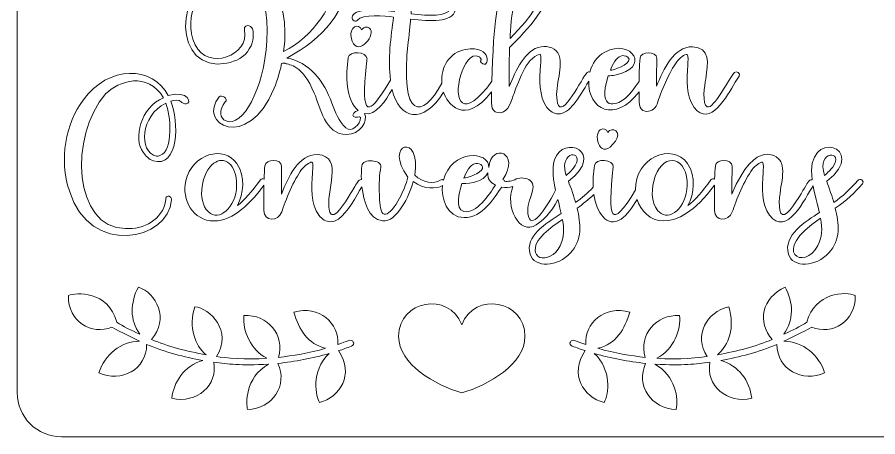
# Model space of a CAD drawing. Header units: inches. Extents: x 9.41 to 15.41, y -8.08 to -4.07.
# Drawn here: x 9.411 to 12.352, y -8.083 to -6.649 of the extents above; entities that cross this region are included whole.
import ezdxf

# ---------------------------------------------------------------- set-up
doc = ezdxf.new("R2010")
doc.units = ezdxf.units.IN
doc.header["$MEASUREMENT"] = 0
doc.layers.add('_U+0421_U+043B_U+043E_U+0439 1', color=7, linetype='Continuous')

# ---------------------------------------------------------------- blocks, each defined once
blk = doc.blocks.new('block 20')
at = {"layer": '_U+0421_U+043B_U+043E_U+0439 1', "color": 7, "lineweight": 9, "true_color": 0xffffff}
for points, knots in [([(10.1276, -6.8059), (10.1595, -6.7995), (10.188, -6.7854), (10.2044, -6.7572), (10.2232, -6.7278), (10.2168, -6.7063), (10.2168, -6.6924), (10.2168, -6.6888), (10.2108, -6.6806), (10.2039, -6.6783), (10.196, -6.6743), (10.1857, -6.6792), (10.1879, -6.6923), (10.2064, -6.7812), (10.0623, -6.8325), (10.0192, -6.7428), (9.9269, -6.5432), (10.2881, -6.3214), (10.2641, -6.7299), (10.2542, -6.8973), (10.1807, -7.0259), (10.1248, -7.0035), (10.104, -6.9966), (10.0991, -6.9639), (10.1222, -6.9385), (10.1334, -6.9273), (10.11, -6.9126), (10.1014, -6.9212), (10.0248, -7.0106), (10.1971, -7.1134), (10.2896, -6.8917), (10.2992, -6.8666), (10.3133, -6.8188), (10.3149, -6.8065), (10.3186, -6.8061), (10.3264, -6.8061), (10.3273, -6.8064), (10.3412, -6.8131), (10.3853, -6.8085), (10.4263, -6.9083), (10.4468, -6.9573), (10.4628, -7.05), (10.5369, -7.05), (10.5825, -7.05), (10.612, -7.0039), (10.5977, -6.9782), (10.6374, -6.9879), (10.6712, -6.9313), (10.6924, -6.896), (10.7163, -6.9984), (10.7988, -7.0187), (10.8682, -6.9048), (10.8789, -6.9409), (10.9387, -7.0248), (11.0326, -6.904), (11.0318, -6.9419), (11.027, -6.9696), (11.0529, -6.9747), (11.0847, -6.981), (11.0959, -6.9466), (11.1064, -6.9169), (11.1201, -6.8817), (11.1498, -6.7853), (11.1964, -6.7758), (11.1977, -6.7753), (11.1987, -6.7752), (11.199, -6.7754), (11.2028, -6.778), (11.2, -6.8071), (11.1997, -6.8117), (11.1965, -6.8626), (11.1934, -6.9187), (11.2215, -6.9571), (11.2327, -6.9716), (11.2464, -6.9793), (11.2611, -6.9793), (11.2998, -6.9793), (11.3304, -6.9247), (11.3643, -6.8671), (11.3618, -6.9646), (11.4541, -7.0122), (11.5366, -6.904), (11.5367, -6.9376), (11.5319, -6.965), (11.5575, -6.97), (11.5712, -6.9727), (11.59, -6.9651), (11.5978, -6.9458), (11.6092, -6.9093), (11.6406, -6.8331), (11.6656, -6.8014), (11.6746, -6.7896), (11.6931, -6.774), (11.7004, -6.7763), (11.7068, -6.7785), (11.7033, -6.8051), (11.7028, -6.8123), (11.6997, -6.862), (11.6963, -6.9184), (11.7246, -6.9571), (11.7791, -7.028), (11.8378, -6.9175), (11.865, -6.8712), (11.8755, -6.8533), (11.8791, -6.8494), (11.8791, -6.8494), (11.8829, -6.8406), (11.8702, -6.8312), (11.8624, -6.8377), (11.8473, -6.8528), (11.7921, -6.9649), (11.7691, -6.9552), (11.7504, -6.9473), (11.7608, -6.8801), (11.7641, -6.8605), (11.7739, -6.8022), (11.7787, -6.7544), (11.7194, -6.7495), (11.655, -6.7495), (11.6208, -6.8252), (11.5964, -6.8847), (11.5964, -6.8566), (11.5964, -6.825), (11.5971, -6.7899), (11.5971, -6.7624), (11.5418, -6.7649), (11.5399, -6.788), (11.5373, -6.8189), (11.5368, -6.8471), (11.5366, -6.8683), (11.5194, -6.8931), (11.5022, -6.9165), (11.4823, -6.931), (11.4635, -6.9457), (11.3913, -6.9764), (11.4312, -6.8491), (11.4383, -6.849), (11.4455, -6.8482), (11.4536, -6.8468), (11.5783, -6.8241), (11.5126, -6.7186), (11.419, -6.768), (11.393, -6.7829), (11.3762, -6.8074), (11.3687, -6.8362), (11.3653, -6.835), (11.362, -6.8355), (11.3593, -6.8377), (11.3417, -6.8554), (11.273, -6.9983), (11.2582, -6.943), (11.2443, -6.8921), (11.2782, -6.8269), (11.2629, -6.7794), (11.2554, -6.7552), (11.2258, -6.7453), (11.2016, -6.7495), (11.146, -6.7588), (11.1144, -6.8328), (11.0925, -6.8857), (11.0925, -6.8237), (11.0923, -6.8208), (11.094, -6.7521), (11.1534, -6.6927), (11.2423, -6.6041), (11.2276, -6.5211), (11.2215, -6.493), (11.1987, -6.4739), (11.168, -6.4712), (11.0432, -6.4592), (11.0389, -6.6912), (11.0336, -6.8677), (10.9343, -7.0056), (10.9007, -6.9336), (10.9272, -6.8452), (10.9383, -6.813), (10.9615, -6.7666), (10.9906, -6.7847), (10.9913, -6.7854), (10.9981, -6.7912), (10.9968, -6.7945), (10.9959, -6.7951), (10.9953, -6.796), (10.9952, -6.7968), (10.9944, -6.7987), (10.9939, -6.8003), (10.9973, -6.8038), (11.0264, -6.8328), (11.037, -6.7402), (10.943, -6.759), (10.8888, -6.7686), (10.8588, -6.818), (10.8625, -6.8741), (10.7969, -6.9983), (10.7173, -7.0022), (10.7477, -6.7324), (10.7512, -6.7007), (10.7555, -6.6554), (10.7555, -6.6554), (10.8235, -6.6633), (10.8964, -6.6677), (10.9092, -6.6234), (10.912, -6.6142), (10.8923, -6.6075), (10.8914, -6.6194), (10.8796, -6.6479), (10.8201, -6.6447), (10.7571, -6.6367), (10.7584, -6.6228), (10.7592, -6.6094), (10.7598, -6.5975), (10.7616, -6.5663), (10.7128, -6.5644), (10.7091, -6.584), (10.7058, -6.5987), (10.7027, -6.6155), (10.7002, -6.6289), (10.6716, -6.626), (10.6421, -6.623), (10.6181, -6.6237), (10.5233, -6.6264), (10.5617, -6.675), (10.5739, -6.659), (10.589, -6.6363), (10.6704, -6.6446), (10.6976, -6.6482), (10.6879, -6.7145), (10.6777, -6.7922), (10.6868, -6.8637), (10.6375, -6.9457), (10.5896, -7.0191), (10.5996, -6.8687), (10.6013, -6.8385), (10.6067, -6.7903), (10.6067, -6.7915), (10.6067, -6.765), (10.5443, -6.7625), (10.5424, -6.787), (10.5332, -6.847), (10.5347, -6.9334), (10.5769, -6.9676), (10.5622, -6.9693), (10.5553, -6.9831), (10.5602, -6.9886), (10.5664, -6.9954), (10.5841, -6.9843), (10.5848, -6.9919), (10.5848, -7.0148), (10.5532, -7.0449), (10.534, -7.0271), (10.5093, -7.0048), (10.498, -6.9734), (10.4869, -6.9429), (10.4597, -6.8677), (10.4084, -6.8005), (10.3326, -6.7885), (10.4606, -6.7209), (10.5342, -6.625), (10.5516, -6.5034), (10.5546, -6.4813), (10.5066, -6.48), (10.5046, -6.5035), (10.4967, -6.6081), (10.4233, -6.7133), (10.3215, -6.7664), (10.3493, -6.5774), (10.2533, -6.4443), (10.1187, -6.4863), (9.9391, -6.5451), (9.9427, -6.8417), (10.1276, -6.8059)], [0, 0, 0, 0, 1, 1, 1, 2, 2, 2, 3, 3, 3, 4, 4, 4, 5, 5, 5, 6, 6, 6, 7, 7, 7, 8, 8, 8, 9, 9, 9, 10, 10, 10, 11, 11, 11, 12, 12, 12, 13, 13, 13, 14, 14, 14, 15, 15, 15, 16, 16, 16, 17, 17, 17, 18, 18, 18, 19, 19, 19, 20, 20, 20, 21, 21, 21, 22, 22, 22, 23, 23, 23, 24, 24, 24, 25, 25, 25, 26, 26, 26, 27, 27, 27, 28, 28, 28, 29, 29, 29, 30, 30, 30, 31, 31, 31, 32, 32, 32, 33, 33, 33, 34, 34, 34, 35, 35, 35, 36, 36, 36, 37, 37, 37, 38, 38, 38, 39, 39, 39, 40, 40, 40, 41, 41, 41, 42, 42, 42, 43, 43, 43, 44, 44, 44, 45, 45, 45, 46, 46, 46, 47, 47, 47, 48, 48, 48, 49, 49, 49, 50, 50, 50, 51, 51, 51, 52, 52, 52, 53, 53, 53, 54, 54, 54, 55, 55, 55, 56, 56, 56, 57, 57, 57, 58, 58, 58, 59, 59, 59, 60, 60, 60, 61, 61, 61, 62, 62, 62, 63, 63, 63, 64, 64, 64, 65, 65, 65, 66, 66, 66, 67, 67, 67, 68, 68, 68, 69, 69, 69, 70, 70, 70, 71, 71, 71, 72, 72, 72, 73, 73, 73, 74, 74, 74, 75, 75, 75, 76, 76, 76, 77, 77, 77, 78, 78, 78, 79, 79, 79, 80, 80, 80, 81, 81, 81, 82, 82, 82, 83, 83, 83, 84, 84, 84, 85, 85, 85, 86, 86, 86, 87, 87, 87, 88, 88, 88, 89, 89, 89, 90, 90, 90, 90]), ([(11.0957, -6.7217), (11.0969, -6.6639), (11.1129, -6.4997), (11.1701, -6.4947), (11.2102, -6.4925), (11.2576, -6.5588), (11.0957, -6.7217)], [0, 0, 0, 0, 1, 1, 1, 2, 2, 2, 2]), ([(11.4431, -6.8292), (11.4415, -6.8295), (11.4399, -6.8298), (11.4384, -6.83), (11.4418, -6.821), (11.4468, -6.8089), (11.4535, -6.7989), (11.4643, -6.7824), (11.4825, -6.7736), (11.4979, -6.7855), (11.5185, -6.8026), (11.4636, -6.8255), (11.4433, -6.8292), (11.4433, -6.8292), (11.4431, -6.8292), (11.4431, -6.8292)], [0, 0, 0, 0, 1, 1, 1, 2, 2, 2, 3, 3, 3, 4, 4, 4, 5, 5, 5, 5])]:
    blk.add_open_spline(points, degree=3, knots=knots, dxfattribs=at)
blk = doc.blocks.new('block 21')
at = {"layer": '_U+0421_U+043B_U+043E_U+0439 1', "color": 7, "lineweight": 9, "true_color": 0xffffff}
for points, knots in [([(9.9389, -7.2726), (9.9391, -7.2695), (9.9348, -7.261), (9.9307, -7.261), (9.9294, -7.261), (9.9248, -7.2608), (9.9237, -7.2614), (9.9166, -7.2649), (9.9202, -7.2699), (9.9179, -7.2774), (9.9089, -7.3403), (9.8424, -7.3759), (9.7814, -7.3711), (9.6046, -7.3711), (9.5859, -7.0566), (9.7139, -6.9101), (9.7568, -6.8672), (9.8569, -6.8327), (9.911, -6.9243), (9.8325, -6.9562), (9.8072, -7.0647), (9.8412, -7.1102), (9.8496, -7.1216), (9.8621, -7.1354), (9.8757, -7.1396), (9.9632, -7.1672), (9.9648, -7.0043), (9.9362, -6.9357), (9.9461, -6.9327), (9.9646, -6.9301), (9.9713, -6.9382), (9.9737, -6.941), (9.9828, -6.946), (9.9881, -6.9449), (10.009, -6.9449), (9.9973, -6.8967), (9.927, -6.9169), (9.8758, -6.8143), (9.7227, -6.8114), (9.6363, -6.9323), (9.5781, -7.01), (9.5525, -7.1362), (9.5894, -7.2427), (9.6596, -7.4695), (9.9298, -7.4129), (9.9389, -7.2726)], [0, 0, 0, 0, 1, 1, 1, 2, 2, 2, 3, 3, 3, 4, 4, 4, 5, 5, 5, 6, 6, 6, 7, 7, 7, 8, 8, 8, 9, 9, 9, 10, 10, 10, 11, 11, 11, 12, 12, 12, 13, 13, 13, 14, 14, 14, 15, 15, 15, 15]), ([(9.9188, -6.9429), (9.9351, -6.9814), (9.9467, -7.1038), (9.899, -7.1221), (9.8949, -7.1235), (9.8917, -7.1234), (9.8875, -7.1242), (9.824, -7.1103), (9.833, -6.984), (9.9188, -6.9429)], [0, 0, 0, 0, 1, 1, 1, 2, 2, 2, 3, 3, 3, 3])]:
    blk.add_open_spline(points, degree=3, knots=knots, dxfattribs=at)
blk = doc.blocks.new('block 22')
at = {"layer": '_U+0421_U+043B_U+043E_U+0439 1', "color": 7, "lineweight": 9, "true_color": 0xffffff}
for points, knots in [([(12.284, -7.2065), (12.2593, -7.2356), (12.2319, -7.2611), (12.2023, -7.2824), (12.1985, -7.2688), (12.185, -7.2274), (12.1777, -7.2105), (12.1777, -7.2105), (12.1784, -7.2095), (12.1784, -7.2095), (12.3274, -7.094), (12.1022, -7.0217), (12.1276, -7.2042), (12.1173, -7.2022), (12.1106, -7.218), (12.0966, -7.2415), (12.0823, -7.2651), (12.0439, -7.3308), (12.0266, -7.3237), (12.0079, -7.3158), (12.0183, -7.2486), (12.0215, -7.229), (12.0265, -7.1996), (12.0312, -7.1718), (12.0235, -7.1479), (12.0157, -7.1224), (11.9338, -7.0589), (11.8538, -7.2532), (11.8538, -7.2251), (11.8539, -7.1935), (11.8546, -7.1584), (11.8546, -7.1308), (11.7993, -7.1337), (11.7974, -7.1565), (11.7962, -7.1706), (11.7954, -7.185), (11.7948, -7.2027), (11.7906, -7.2002), (11.7853, -7.2001), (11.7823, -7.2043), (11.7518, -7.246), (11.7285, -7.2745), (11.7034, -7.2924), (11.7249, -7.2512), (11.7315, -7.1944), (11.7026, -7.1506), (11.7026, -7.1506), (11.7018, -7.1494), (11.7018, -7.1494), (11.6501, -7.0743), (11.5206, -7.1303), (11.5241, -7.2392), (11.4389, -7.3818), (11.4287, -7.3369), (11.4482, -7.1607), (11.4524, -7.1351), (11.3859, -7.1295), (11.3839, -7.1555), (11.3799, -7.1819), (11.3785, -7.207), (11.3797, -7.2301), (11.3608, -7.2497), (11.3405, -7.2672), (11.3195, -7.2824), (11.3158, -7.2688), (11.3023, -7.2274), (11.295, -7.2105), (11.295, -7.2105), (11.2956, -7.2095), (11.2956, -7.2095), (11.4241, -7.1099), (11.2781, -7.0474), (11.2473, -7.1361), (11.2371, -7.1677), (11.2447, -7.2103), (11.2514, -7.2398), (11.229, -7.284), (11.1721, -7.3798), (11.1587, -7.3299), (11.1439, -7.278), (11.1955, -7.2308), (11.1639, -7.2069), (11.1523, -7.1981), (11.1321, -7.1958), (11.1167, -7.2018), (11.1052, -7.2091), (11.0867, -7.2114), (11.0769, -7.2096), (11.0765, -7.2078), (11.0743, -7.2049), (11.0709, -7.2032), (11.1332, -7.1132), (11.0324, -7.0752), (11.0226, -7.1625), (11.0258, -7.105), (10.8945, -7.0995), (10.8681, -7.206), (10.8669, -7.205), (10.8655, -7.2044), (10.8641, -7.2041), (10.8615, -7.2036), (10.8589, -7.2043), (10.8572, -7.2058), (10.8347, -7.2208), (10.7981, -7.2146), (10.77, -7.1893), (10.7941, -7.041), (10.6601, -7.079), (10.7462, -7.1954), (10.737, -7.2401), (10.6909, -7.3288), (10.6649, -7.3224), (10.6524, -7.3197), (10.6504, -7.2839), (10.6494, -7.2667), (10.6492, -7.2626), (10.649, -7.2591), (10.6488, -7.2564), (10.6469, -7.2188), (10.6489, -7.1841), (10.6543, -7.161), (10.6552, -7.148), (10.6399, -7.141), (10.6244, -7.1399), (10.6076, -7.1386), (10.5901, -7.1442), (10.5892, -7.1572), (10.5875, -7.1722), (10.5869, -7.188), (10.5874, -7.2041), (10.5848, -7.2037), (10.5821, -7.2044), (10.5799, -7.2062), (10.5745, -7.2117), (10.5674, -7.2235), (10.5584, -7.2385), (10.5584, -7.2385), (10.5566, -7.2415), (10.5566, -7.2415), (10.5425, -7.2648), (10.504, -7.3309), (10.4867, -7.3237), (10.4824, -7.3219), (10.4801, -7.3161), (10.4789, -7.3115), (10.4605, -7.2442), (10.532, -7.1258), (10.437, -7.118), (10.3729, -7.118), (10.3387, -7.1931), (10.3139, -7.2532), (10.3139, -7.2251), (10.3139, -7.1935), (10.3147, -7.1584), (10.3147, -7.1309), (10.2594, -7.1334), (10.2575, -7.1565), (10.2563, -7.1705), (10.2555, -7.1849), (10.2549, -7.2027), (10.2507, -7.2002), (10.2454, -7.2001), (10.2424, -7.2043), (10.2118, -7.246), (10.1886, -7.2745), (10.1635, -7.2924), (10.1849, -7.2512), (10.1916, -7.1944), (10.1627, -7.1506), (10.1627, -7.1506), (10.1619, -7.1494), (10.1619, -7.1494), (10.1177, -7.0853), (10.0091, -7.1144), (9.9871, -7.2087), (9.9725, -7.2711), (10.0111, -7.3454), (10.0841, -7.3454), (10.1499, -7.3454), (10.2124, -7.2801), (10.2543, -7.2234), (10.2538, -7.2547), (10.2543, -7.283), (10.2543, -7.3101), (10.2543, -7.3485), (10.302, -7.3473), (10.3153, -7.3143), (10.3268, -7.2778), (10.3581, -7.2016), (10.3831, -7.1699), (10.3922, -7.1581), (10.4107, -7.1424), (10.4179, -7.1448), (10.4211, -7.1458), (10.4217, -7.1514), (10.4217, -7.1559), (10.4214, -7.1634), (10.4208, -7.1733), (10.4203, -7.1808), (10.4173, -7.2305), (10.4138, -7.2869), (10.4421, -7.3256), (10.4533, -7.3401), (10.467, -7.3478), (10.4817, -7.3478), (10.4909, -7.3478), (10.5, -7.3448), (10.5089, -7.3389), (10.541, -7.3168), (10.5691, -7.2607), (10.5894, -7.2284), (10.5945, -7.2755), (10.6122, -7.3411), (10.6591, -7.345), (10.7094, -7.351), (10.7525, -7.257), (10.7645, -7.2107), (10.8023, -7.2385), (10.8452, -7.2364), (10.8647, -7.224), (10.86, -7.2652), (10.8771, -7.334), (10.9389, -7.334), (11.0015, -7.334), (11.0394, -7.2679), (11.0669, -7.2297), (11.0802, -7.2316), (11.0924, -7.2303), (11.1056, -7.2276), (11.0766, -7.2948), (11.1274, -7.3965), (11.1847, -7.3589), (11.2067, -7.3445), (11.2346, -7.3194), (11.2594, -7.2721), (11.2617, -7.2812), (11.2634, -7.292), (11.2705, -7.3203), (11.2163, -7.3552), (11.1464, -7.3968), (11.1641, -7.4588), (11.178, -7.5072), (11.2598, -7.5025), (11.3019, -7.4548), (11.3442, -7.4101), (11.3372, -7.3532), (11.3245, -7.3021), (11.3452, -7.2872), (11.3641, -7.2717), (11.3821, -7.255), (11.3903, -7.3161), (11.4272, -7.3707), (11.475, -7.3389), (11.4952, -7.325), (11.5131, -7.2987), (11.5296, -7.2717), (11.5532, -7.3493), (11.6588, -7.4068), (11.7942, -7.2234), (11.7937, -7.2547), (11.7942, -7.283), (11.7942, -7.3101), (11.7942, -7.3484), (11.8418, -7.3475), (11.8552, -7.3143), (11.8667, -7.2778), (11.898, -7.2016), (11.9231, -7.1699), (11.9321, -7.1581), (11.9507, -7.1424), (11.9578, -7.1448), (11.9643, -7.147), (11.9607, -7.1732), (11.9603, -7.1802), (11.957, -7.2311), (11.9539, -7.2872), (11.982, -7.3256), (12.0417, -7.4031), (12.1045, -7.2662), (12.1311, -7.2255), (12.1342, -7.241), (12.1494, -7.3024), (12.153, -7.3164), (12.1067, -7.3462), (12.0285, -7.3944), (12.0469, -7.4588), (12.0607, -7.5072), (12.1425, -7.5025), (12.1846, -7.4548), (12.2269, -7.4101), (12.2199, -7.3532), (12.2072, -7.3021), (12.2443, -7.2753), (12.2748, -7.2481), (12.3002, -7.2189), (12.3029, -7.2158), (12.3027, -7.2084), (12.2977, -7.2048), (12.2933, -7.2017), (12.2874, -7.2029), (12.284, -7.2065)], [0, 0, 0, 0, 1, 1, 1, 2, 2, 2, 3, 3, 3, 4, 4, 4, 5, 5, 5, 6, 6, 6, 7, 7, 7, 8, 8, 8, 9, 9, 9, 10, 10, 10, 11, 11, 11, 12, 12, 12, 13, 13, 13, 14, 14, 14, 15, 15, 15, 16, 16, 16, 17, 17, 17, 18, 18, 18, 19, 19, 19, 20, 20, 20, 21, 21, 21, 22, 22, 22, 23, 23, 23, 24, 24, 24, 25, 25, 25, 26, 26, 26, 27, 27, 27, 28, 28, 28, 29, 29, 29, 30, 30, 30, 31, 31, 31, 32, 32, 32, 33, 33, 33, 34, 34, 34, 35, 35, 35, 36, 36, 36, 37, 37, 37, 38, 38, 38, 39, 39, 39, 40, 40, 40, 41, 41, 41, 42, 42, 42, 43, 43, 43, 44, 44, 44, 45, 45, 45, 46, 46, 46, 47, 47, 47, 48, 48, 48, 49, 49, 49, 50, 50, 50, 51, 51, 51, 52, 52, 52, 53, 53, 53, 54, 54, 54, 55, 55, 55, 56, 56, 56, 57, 57, 57, 58, 58, 58, 59, 59, 59, 60, 60, 60, 61, 61, 61, 62, 62, 62, 63, 63, 63, 64, 64, 64, 65, 65, 65, 66, 66, 66, 67, 67, 67, 68, 68, 68, 69, 69, 69, 70, 70, 70, 71, 71, 71, 72, 72, 72, 73, 73, 73, 74, 74, 74, 75, 75, 75, 76, 76, 76, 77, 77, 77, 78, 78, 78, 79, 79, 79, 80, 80, 80, 81, 81, 81, 82, 82, 82, 83, 83, 83, 84, 84, 84, 85, 85, 85, 86, 86, 86, 87, 87, 87, 88, 88, 88, 89, 89, 89, 90, 90, 90, 91, 91, 91, 92, 92, 92, 93, 93, 93, 94, 94, 94, 95, 95, 95, 96, 96, 96, 97, 97, 97, 98, 98, 98, 99, 99, 99, 100, 100, 100, 100]), ([(11.2876, -7.1895), (11.2825, -7.1735), (11.2809, -7.1596), (11.2831, -7.148), (11.2941, -7.093), (11.3686, -7.1227), (11.2876, -7.1895)], [0, 0, 0, 0, 1, 1, 1, 2, 2, 2, 2]), ([(11.6117, -7.3197), (11.5783, -7.2984), (11.5772, -7.2466), (11.5865, -7.2088), (11.6112, -7.1135), (11.6934, -7.1165), (11.7007, -7.2092), (11.7062, -7.2892), (11.6489, -7.3438), (11.6117, -7.3197)], [0, 0, 0, 0, 1, 1, 1, 2, 2, 2, 3, 3, 3, 3]), ([(12.1982, -7.161), (12.1909, -7.1707), (12.1815, -7.1803), (12.1704, -7.1895), (12.1414, -7.1), (12.24, -7.104), (12.1982, -7.161)], [0, 0, 0, 0, 1, 1, 1, 2, 2, 2, 2]), ([(10.0718, -7.3197), (10.0255, -7.2902), (10.0361, -7.1919), (10.0763, -7.1538), (10.1101, -7.1199), (10.1556, -7.1437), (10.1608, -7.2092), (10.1663, -7.2892), (10.109, -7.3438), (10.0718, -7.3197)], [0, 0, 0, 0, 1, 1, 1, 2, 2, 2, 3, 3, 3, 3]), ([(10.9428, -7.1977), (10.9412, -7.198), (10.9396, -7.1983), (10.9381, -7.1985), (10.9456, -7.1786), (10.9573, -7.1524), (10.9783, -7.1488), (10.9937, -7.1462), (11.0151, -7.1604), (10.9907, -7.1776), (10.9794, -7.1859), (10.9593, -7.1947), (10.943, -7.1977), (10.943, -7.1977), (10.9428, -7.1977), (10.9428, -7.1977)], [0, 0, 0, 0, 1, 1, 1, 2, 2, 2, 3, 3, 3, 4, 4, 4, 5, 5, 5, 5]), ([(11.0198, -7.181), (11.0181, -7.2035), (11.0264, -7.212), (11.046, -7.2229), (11.0243, -7.2538), (10.9808, -7.3235), (10.937, -7.3126), (10.9069, -7.3052), (10.9217, -7.2469), (10.9309, -7.2176), (10.9649, -7.2169), (11.0042, -7.2126), (11.0198, -7.181)], [0, 0, 0, 0, 1, 1, 1, 2, 2, 2, 3, 3, 3, 4, 4, 4, 4]), ([(11.1827, -7.4529), (11.1717, -7.4098), (11.2377, -7.3648), (11.275, -7.3404), (11.3, -7.463), (11.1942, -7.4979), (11.1827, -7.4529)], [0, 0, 0, 0, 1, 1, 1, 2, 2, 2, 2]), ([(12.157, -7.3362), (12.1642, -7.3718), (12.1611, -7.4033), (12.1476, -7.4296), (12.103, -7.5187), (11.979, -7.4523), (12.157, -7.3362)], [0, 0, 0, 0, 1, 1, 1, 2, 2, 2, 2])]:
    blk.add_open_spline(points, degree=3, knots=knots, dxfattribs=at)

msp = doc.modelspace()

# ---------------------------------------------------------------- linework, layer by layer
at = {"layer": '_U+0421_U+043B_U+043E_U+0439 1', "color": 1, "lineweight": 9, "true_color": 0xff0000}
msp.add_open_spline([(9.5625, -8.0833), (9.5625, -8.0833), (15.2597, -8.0833), (15.2597, -8.0833), (15.3433, -8.0833), (15.4111, -8.0156), (15.4111, -7.9319), (15.4111, -7.9319), (15.4111, -4.2347), (15.4111, -4.2347), (15.4111, -4.1511), (15.3433, -4.0833), (15.2597, -4.0833), (15.2597, -4.0833), (9.5625, -4.0833), (9.5625, -4.0833), (9.4789, -4.0833), (9.4111, -4.1511), (9.4111, -4.2347), (9.4111, -4.2347), (9.4111, -7.9319), (9.4111, -7.9319), (9.4111, -8.0156), (9.4789, -8.0833), (9.5625, -8.0833)], degree=3, knots=[0, 0, 0, 0, 1, 1, 1, 2, 2, 2, 3, 3, 3, 4, 4, 4, 5, 5, 5, 6, 6, 6, 7, 7, 7, 8, 8, 8, 8], dxfattribs=at)
at = {"layer": '_U+0421_U+043B_U+043E_U+0439 1', "color": 7, "lineweight": 9, "true_color": 0xffffff}
for points, knots in [([(10.5878, -6.6922), (10.5969, -6.6795), (10.6124, -6.68), (10.619, -6.6903), (10.6343, -6.7143), (10.5692, -6.7927), (10.5527, -6.7182), (10.5444, -6.6804), (10.5804, -6.6678), (10.5878, -6.6922)], [0, 0, 0, 0, 1, 1, 1, 2, 2, 2, 3, 3, 3, 3]), ([(11.4554, -7.0724), (11.4049, -7.1458), (11.3775, -7.0524), (11.4037, -7.0337), (11.4133, -7.0268), (11.4255, -7.0302), (11.4293, -7.0428), (11.4453, -7.0204), (11.4788, -7.0399), (11.4554, -7.0724)], [0, 0, 0, 0, 1, 1, 1, 2, 2, 2, 3, 3, 3, 3]), ([(10.5594, -7.7596), (10.5637, -7.765), (10.5592, -7.771), (10.5535, -7.7731), (10.5378, -7.779), (10.5245, -7.7847), (10.5095, -7.7888), (10.5637, -7.8702), (10.5149, -7.9472), (10.4445, -7.9663), (10.4335, -7.9478), (10.411, -7.86), (10.4778, -7.7987), (10.4195, -7.8146), (10.3605, -7.826), (10.3023, -7.8324), (10.3369, -7.9063), (10.2833, -7.9884), (10.1985, -7.9897), (10.1937, -7.9728), (10.1872, -7.8818), (10.2705, -7.8347), (10.1715, -7.8406), (10.1333, -7.834), (10.0826, -7.8285), (10.099, -7.9056), (10.0245, -7.9718), (9.9397, -7.9518), (9.9456, -7.8969), (9.9807, -7.8413), (10.0454, -7.8222), (9.9807, -7.8113), (9.9178, -7.7935), (9.8535, -7.7678), (9.8538, -7.8525), (9.7654, -7.9001), (9.6905, -7.8647), (9.7105, -7.8011), (9.7658, -7.7577), (9.8294, -7.7563), (9.7987, -7.7421), (9.7691, -7.7271), (9.7345, -7.7083), (9.6655, -7.7368), (9.5838, -7.6899), (9.5861, -7.6007), (9.6103, -7.5883), (9.723, -7.5832), (9.7511, -7.6915), (9.7737, -7.7059), (9.8003, -7.7197), (9.8302, -7.7324), (9.7951, -7.6839), (9.7972, -7.6243), (9.8252, -7.5715), (9.8855, -7.5909), (9.9328, -7.6806), (9.8696, -7.7508), (9.9265, -7.7739), (9.9893, -7.7913), (10.0565, -7.8026), (10.0178, -7.7703), (9.9963, -7.7085), (10.0181, -7.6388), (10.0712, -7.6439), (10.1466, -7.7215), (10.0926, -7.809), (10.1176, -7.8138), (10.1967, -7.8198), (10.2639, -7.815), (10.2098, -7.7866), (10.1803, -7.7214), (10.1862, -7.6688), (10.266, -7.664), (10.3277, -7.7346), (10.304, -7.8117), (10.3522, -7.8058), (10.4086, -7.7974), (10.4653, -7.7807), (10.4048, -7.7667), (10.3735, -7.7174), (10.3566, -7.6568), (10.4427, -7.6333), (10.5122, -7.6945), (10.5068, -7.7677), (10.5372, -7.7579), (10.5537, -7.7457), (10.5594, -7.7596)], [0, 0, 0, 0, 1, 1, 1, 2, 2, 2, 3, 3, 3, 4, 4, 4, 5, 5, 5, 6, 6, 6, 7, 7, 7, 8, 8, 8, 9, 9, 9, 10, 10, 10, 11, 11, 11, 12, 12, 12, 13, 13, 13, 14, 14, 14, 15, 15, 15, 16, 16, 16, 17, 17, 17, 18, 18, 18, 19, 19, 19, 20, 20, 20, 21, 21, 21, 22, 22, 22, 23, 23, 23, 24, 24, 24, 25, 25, 25, 26, 26, 26, 27, 27, 27, 28, 28, 28, 29, 29, 29, 29]), ([(11.1465, -7.7399), (11.1465, -7.8351), (11.0216, -7.9066), (10.9306, -7.9331), (10.8402, -7.9068), (10.7148, -7.8354), (10.7148, -7.7399), (10.7148, -7.6161), (10.8872, -7.5856), (10.9306, -7.7004), (10.9741, -7.5854), (11.1465, -7.6163), (11.1465, -7.7399)], [0, 0, 0, 0, 1, 1, 1, 2, 2, 2, 3, 3, 3, 4, 4, 4, 4]), ([(12.2751, -7.6007), (12.2775, -7.6892), (12.1964, -7.737), (12.1267, -7.7083), (12.0921, -7.7271), (12.0625, -7.7421), (12.0318, -7.7563), (12.0971, -7.7578), (12.1513, -7.8029), (12.1708, -7.8647), (12.0951, -7.9005), (12.0075, -7.8517), (12.0078, -7.7678), (11.9435, -7.7935), (11.8806, -7.8113), (11.8158, -7.8222), (11.8756, -7.8398), (11.9151, -7.8918), (11.9215, -7.9518), (11.8378, -7.9715), (11.7625, -7.9071), (11.7787, -7.8285), (11.7283, -7.834), (11.6898, -7.8406), (11.5907, -7.8347), (11.66, -7.8739), (11.673, -7.9531), (11.6628, -7.9897), (11.579, -7.9884), (11.524, -7.9072), (11.559, -7.8324), (11.5007, -7.826), (11.4417, -7.8146), (11.3835, -7.7987), (11.4432, -7.8536), (11.4337, -7.9377), (11.4168, -7.9663), (11.3462, -7.9472), (11.2976, -7.87), (11.3517, -7.7888), (11.3366, -7.7847), (11.3229, -7.7788), (11.3078, -7.7731), (11.3021, -7.771), (11.2976, -7.7649), (11.3018, -7.7596), (11.3076, -7.7457), (11.3243, -7.758), (11.3545, -7.7677), (11.349, -7.6943), (11.4188, -7.6334), (11.5046, -7.6568), (11.4881, -7.7151), (11.4585, -7.7662), (11.3959, -7.7807), (11.4527, -7.7974), (11.509, -7.8058), (11.5573, -7.8117), (11.5334, -7.7339), (11.596, -7.664), (11.675, -7.6688), (11.6803, -7.7158), (11.6555, -7.7844), (11.5974, -7.815), (11.6707, -7.8202), (11.7503, -7.8125), (11.7687, -7.809), (11.7232, -7.7353), (11.7668, -7.6567), (11.843, -7.6386), (11.8652, -7.7094), (11.8431, -7.7706), (11.8047, -7.8026), (11.872, -7.7913), (11.9348, -7.7739), (11.9916, -7.7508), (11.939, -7.6924), (11.9565, -7.6074), (12.0359, -7.5713), (12.0638, -7.6239), (12.0664, -7.6835), (12.0311, -7.7324), (12.061, -7.7196), (12.0875, -7.7059), (12.1101, -7.6915), (12.1366, -7.5895), (12.2441, -7.5845), (12.2751, -7.6007)], [0, 0, 0, 0, 1, 1, 1, 2, 2, 2, 3, 3, 3, 4, 4, 4, 5, 5, 5, 6, 6, 6, 7, 7, 7, 8, 8, 8, 9, 9, 9, 10, 10, 10, 11, 11, 11, 12, 12, 12, 13, 13, 13, 14, 14, 14, 15, 15, 15, 16, 16, 16, 17, 17, 17, 18, 18, 18, 19, 19, 19, 20, 20, 20, 21, 21, 21, 22, 22, 22, 23, 23, 23, 24, 24, 24, 25, 25, 25, 26, 26, 26, 27, 27, 27, 28, 28, 28, 29, 29, 29, 29])]:
    msp.add_open_spline(points, degree=3, knots=knots, dxfattribs=at)

# ---------------------------------------------------------------- block references
at = {"layer": '_U+0421_U+043B_U+043E_U+0439 1'}
for name in ['block 20', 'block 21', 'block 22']:
    msp.add_blockref(name, (0, 0), dxfattribs=at)

doc.saveas('drawing.dxf')
